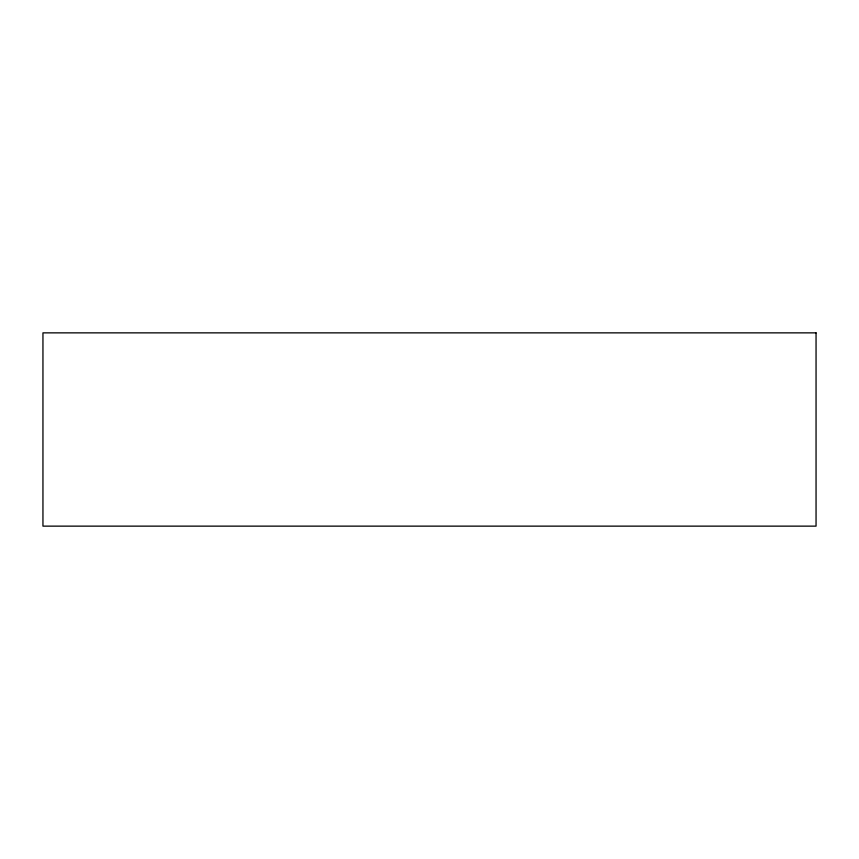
<?xml version="1.0" encoding="UTF-8"?>
<svg xmlns="http://www.w3.org/2000/svg" width="859" height="859" viewBox="0 0 859 859"><rect width="100%" height="100%" fill="white"/><g stroke="black" fill="none" stroke-linecap="round" stroke-linejoin="round"><path stroke-width="1.29" d="M816.05 332.863L42.95 332.863L42.95 526.138L816.05 526.138L816.05 332.863"/></g></svg>
